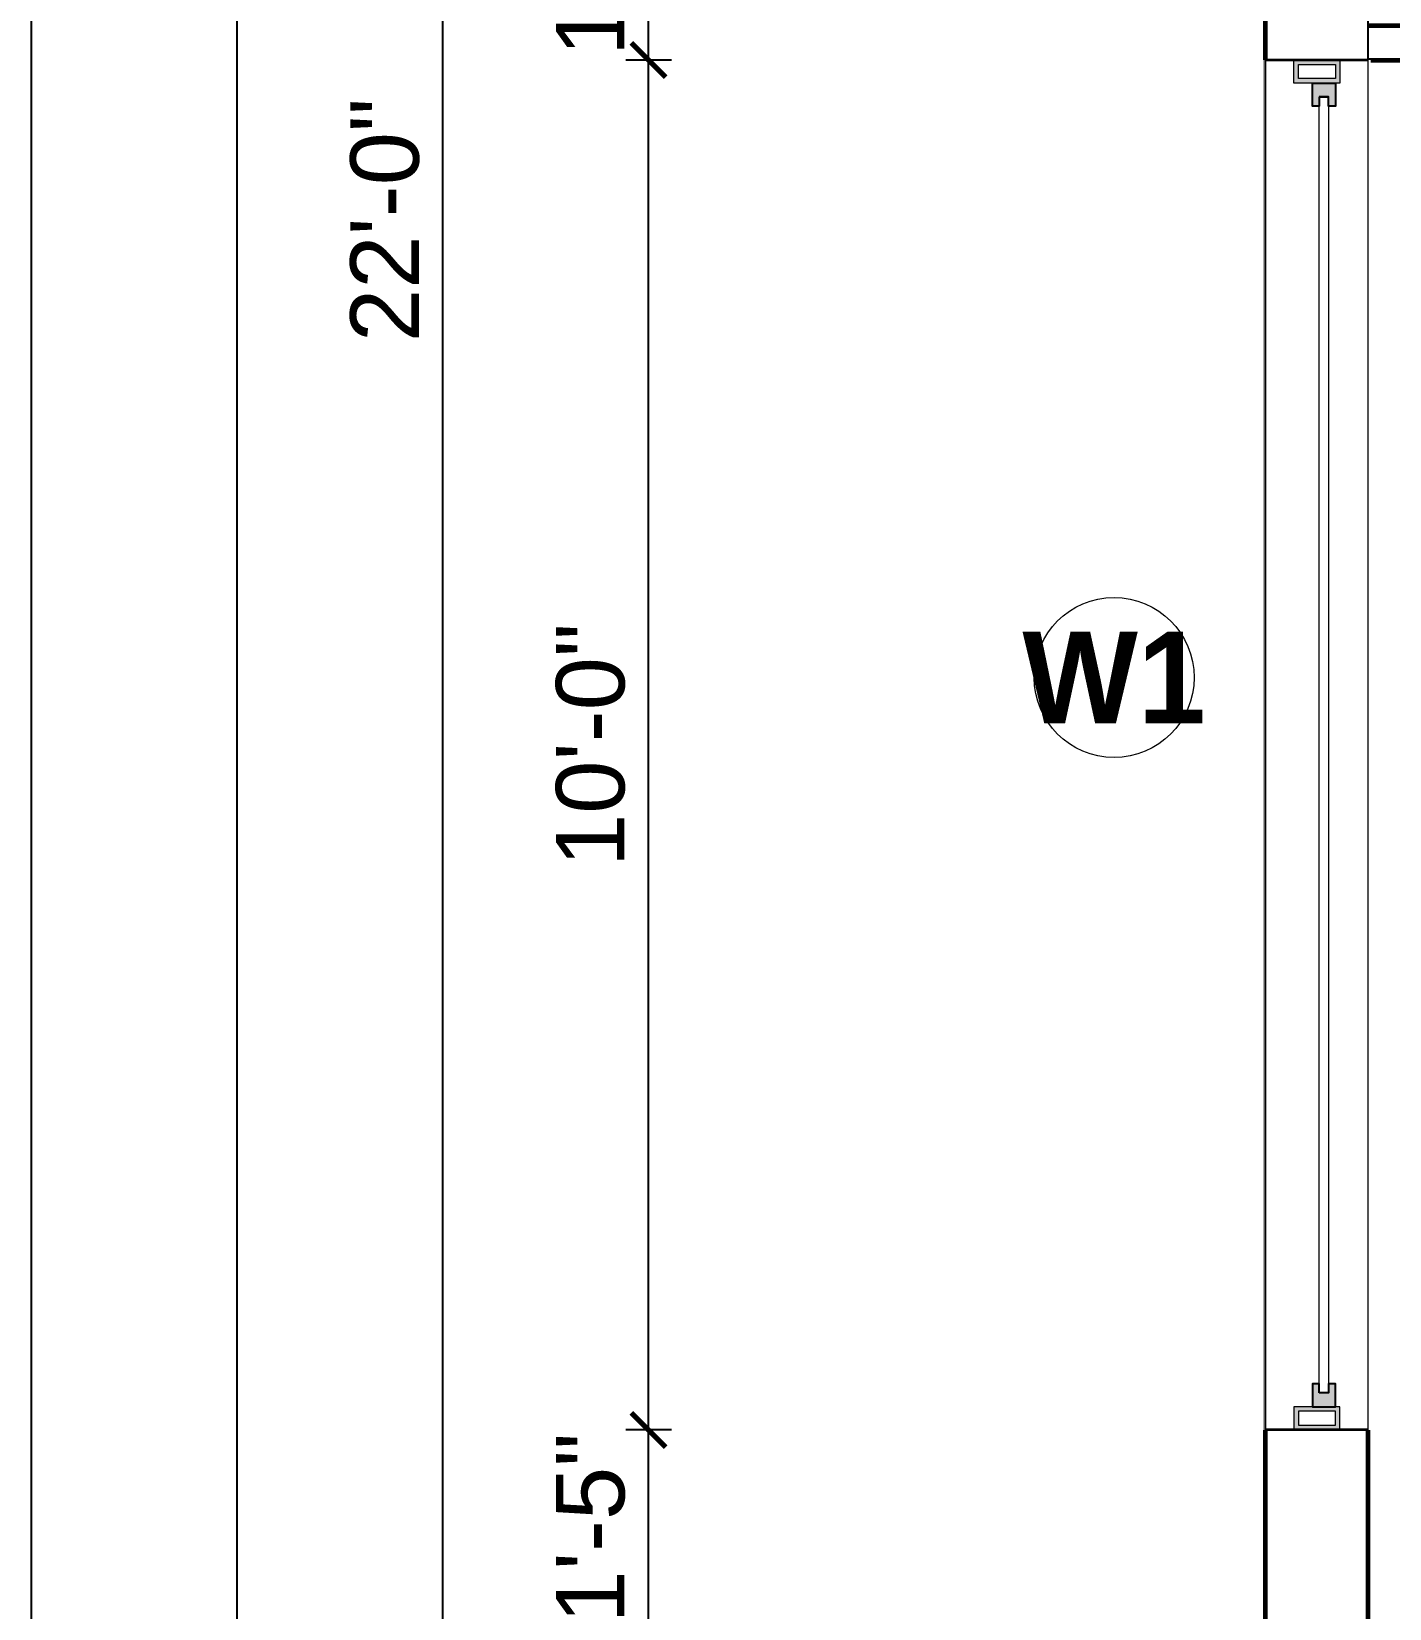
# Model space of a CAD drawing. Header units: feet. Extents: x 109753 to 150441, y 47761 to 75080.
# Drawn here: x 126392 to 126510.9, y 51139.5 to 51277.5 of the extents above; entities that cross this region are included whole.
import ezdxf

# ---------------------------------------------------------------- set-up
doc = ezdxf.new("R2010")
doc.units = ezdxf.units.FT
doc.header["$LTSCALE"] = 50
doc.header["$MEASUREMENT"] = 0
doc.header["$PDMODE"] = 3
doc.header["$PDSIZE"] = -10
doc.linetypes.add('ACAD_ISO04W100', pattern=[30, 24, -3, 0, -3])
for name, color, linetype, lineweight in [('DIMENSION', 5, 'Continuous', 15), ('TEXT', 181, 'Continuous', 13), ('WALL', 1, 'Continuous', 60), ('WINDOW', 197, 'Continuous', 25)]:
    doc.layers.add(name, color=color, linetype=linetype, lineweight=lineweight)
doc.styles.add('GL_Imperial', font='GOTHIC.TTF', dxfattribs={"height": 8})
doc.styles.add('TIMES', font='arial.ttf')
doc.dimstyles.new("1-8'", dxfattribs={"dimtxt": 6, "dimasz": 3, "dimexe": 2, "dimexo": 1, "dimgap": 2, "dimtad": 1, "dimdec": 0, "dimzin": 3, "dimdsep": 46, "dimlunit": 4, "dimtxsty": 'TIMES', "dimblk": 'ARCHTICK', "dimcen": 8, "dimdle": 2, "dimclrt": 7, "dimadec": 0, "dimazin": 0, "dimtfac": 1, "dimtdec": 0, "dimtix": 1, "dimtmove": 0, "dimatfit": 3, "dimfxl": 2, "dimfxlon": 1, "dimarcsym": 0})

# ---------------------------------------------------------------- blocks, each defined once
blk = doc.blocks.new('_ArchTick')
at = {"color": 0, "linetype": 'ByBlock', "const_width": 0.15}
blk.add_lwpolyline([(-0.5, -0.5), (0.5, 0.5)], dxfattribs=at)
blk = doc.blocks.new('*D938')
at = {"layer": 'Defpoints', "color": 0, "transparency": 16777216}
for p in [(126428.03, 51393.02), (126500.03, 51393.02), (126500.03, 51128.91)]:
    blk.add_point(p, dxfattribs=at)
at = {"layer": 'DIMENSION', "color": 0, "lineweight": -2, "transparency": 16777216}
for p, q in [((126428.03, 51126.91), (126428.03, 51395.02)), ((126430.03, 51393.02), (126426.03, 51393.02)), ((126430.03, 51128.91), (126426.03, 51128.91))]:
    blk.add_line(p, q, dxfattribs=at)
at = {"layer": 'DIMENSION', "color": 0, "lineweight": -2, "transparency": 16777216, "xscale": 3, "yscale": 3, "zscale": 3}
for p, rotation in [((126428.03, 51393.02), 90), ((126428.03, 51128.91), 270)]:
    blk.add_blockref('_ArchTick', p, dxfattribs=dict(at, rotation=rotation))
at = {"layer": 'DIMENSION', "color": 7, "transparency": 16777216, "insert": (126422.97, 51260.97), "char_height": 6, "attachment_point": 5, "rotation": 90, "style": 'TIMES'}
blk.add_mtext('22\'-0"', dxfattribs=at)
blk = doc.blocks.new('*D942')
at = {"layer": 'Defpoints', "color": 0, "transparency": 16777216}
for p in [(126410.03, 51402.02), (126500.03, 51402.02), (126500.03, 50471.55)]:
    blk.add_point(p, dxfattribs=at)
at = {"layer": 'DIMENSION', "color": 0, "lineweight": -2, "transparency": 16777216}
for p, q in [((126410.03, 50469.55), (126410.03, 51404.02)), ((126412.03, 51402.02), (126408.03, 51402.02)), ((126412.03, 50471.55), (126408.03, 50471.55))]:
    blk.add_line(p, q, dxfattribs=at)
at = {"layer": 'DIMENSION', "color": 0, "lineweight": -2, "transparency": 16777216, "xscale": 3, "yscale": 3, "zscale": 3}
for p, rotation in [((126410.03, 51402.02), 90), ((126410.03, 50471.55), 270)]:
    blk.add_blockref('_ArchTick', p, dxfattribs=dict(at, rotation=rotation))
at = {"layer": 'DIMENSION', "color": 7, "transparency": 16777216, "insert": (126404.97, 50936.79), "char_height": 6, "attachment_point": 5, "rotation": 90, "style": 'TIMES'}
blk.add_mtext('77\'-6"', dxfattribs=at)
blk = doc.blocks.new('WIN 4 FRAME')
at = {"true_color": 0x939598}
h = blk.add_hatch(color=252, dxfattribs=at)
h.dxf.hatch_style = 1
h.paths.add_polyline_path([(0, 4.05), (0, 0), (2.02, 0), (2.02, 2.02), (2.02, 2.02), (2.02, 4.05)])
h.paths.add_polyline_path([(1.62, 0.4), (0.4, 0.4), (0.4, 3.64), (1.62, 3.64)], flags=16)
at = {"lineweight": 18}
for points in [[(2.02, 0), (2.02, 4.05), (0, 4.05), (0, 0)], [(0.4, 3.64), (0.4, 0.4), (1.62, 0.4), (1.62, 3.64)]]:
    blk.add_lwpolyline(points, close=True, dxfattribs=at)
blk = doc.blocks.new('WIN IN FRAME 2')
at = {"true_color": 0x939598}
h = blk.add_hatch(color=252, dxfattribs=at)
h.dxf.hatch_style = 1
h.paths.add_polyline_path([(0, 2.02), (0, 0), (2.02, 0), (2.02, 0.61), (1.21, 0.61), (1.21, 1.42), (2.02, 1.42), (2.02, 2.02)])
blk.add_lwpolyline([(1.21, 1.42), (2.02, 1.42), (2.02, 2.02), (0, 2.02), (0, 0), (2.02, 0), (2.02, 0.61), (1.21, 0.61)], close=True)
blk = doc.blocks.new('*U93')
blk.add_wipeout([(0, -0.2), (119.88, -0.2), (119.88, 9.2), (0, 9.2)]).dxf.layer = 'WINDOW'
at = {"layer": 'WINDOW', "color": 35, "lineweight": 5}
for p, q in [((119.88, 9), (0, 9)), ((119.88, 0), (0, 0))]:
    blk.add_line(p, q, dxfattribs=at)
at = {"layer": 'WINDOW', "color": 10, "lineweight": 35}
for p, q in [((0, 0), (0, 9)), ((119.88, 0), (119.88, 9))]:
    blk.add_line(p, q, dxfattribs=at)
at = {"layer": 'WINDOW', "lineweight": 9}
blk.add_lwpolyline([(3.24, 3.49), (116.64, 3.49), (116.64, 4.3), (3.24, 4.3)], close=True, dxfattribs=at)
at = {"layer": 'WINDOW', "lineweight": 5}
for name, p in [('WIN 4 FRAME', (0, 2.48)), ('WIN IN FRAME 2', (2.02, 2.88))]:
    blk.add_blockref(name, p, dxfattribs=at)
at = {"layer": 'WINDOW', "lineweight": 5, "xscale": -1}
for name, p in [('WIN 4 FRAME', (119.88, 2.48)), ('WIN IN FRAME 2', (117.86, 2.88))]:
    blk.add_blockref(name, p, dxfattribs=at)
blk = doc.blocks.new('*D963')
at = {"layer": 'Defpoints', "color": 0, "transparency": 16777216}
for p in [(126446.03, 51155.08), (126499.83, 51155.08), (126500.03, 51137.91)]:
    blk.add_point(p, dxfattribs=at)
at = {"layer": 'DIMENSION', "color": 0, "lineweight": -2, "transparency": 16777216}
for p, q in [((126448.03, 51155.08), (126444.03, 51155.08)), ((126446.03, 51137.91), (126446.03, 51155.08)), ((126448.03, 51137.91), (126444.03, 51137.91))]:
    blk.add_line(p, q, dxfattribs=at)
at = {"layer": 'DIMENSION', "color": 7, "transparency": 16777216, "insert": (126440.97, 51146.49), "char_height": 6, "attachment_point": 5, "rotation": 90, "style": 'TIMES'}
blk.add_mtext('1\'-5"', dxfattribs=at)
blk = doc.blocks.new('*D964')
at = {"layer": 'Defpoints', "color": 0, "transparency": 16777216}
for p in [(126446.03, 51274.97), (126499.83, 51274.97), (126499.83, 51155.08)]:
    blk.add_point(p, dxfattribs=at)
at = {"layer": 'DIMENSION', "color": 0, "lineweight": -2, "transparency": 16777216}
for p, q in [((126446.03, 51153.08), (126446.03, 51276.97)), ((126448.03, 51274.97), (126444.03, 51274.97)), ((126448.03, 51155.08), (126444.03, 51155.08))]:
    blk.add_line(p, q, dxfattribs=at)
at = {"layer": 'DIMENSION', "color": 0, "lineweight": -2, "transparency": 16777216, "xscale": 3, "yscale": 3, "zscale": 3}
for p, rotation in [((126446.03, 51274.97), 90), ((126446.03, 51155.08), 270)]:
    blk.add_blockref('_ArchTick', p, dxfattribs=dict(at, rotation=rotation))
at = {"layer": 'DIMENSION', "color": 7, "transparency": 16777216, "insert": (126440.97, 51215.02), "char_height": 6, "attachment_point": 5, "rotation": 90, "style": 'TIMES'}
blk.add_mtext('10\'-0"', dxfattribs=at)
blk = doc.blocks.new('*D965')
at = {"layer": 'Defpoints', "color": 0, "transparency": 16777216}
for p in [(126446.03, 51297.02), (126500.03, 51297.02), (126499.83, 51274.97)]:
    blk.add_point(p, dxfattribs=at)
at = {"layer": 'DIMENSION', "color": 0, "lineweight": -2, "transparency": 16777216}
for p, q in [((126448.03, 51297.02), (126444.03, 51297.02)), ((126446.03, 51274.97), (126446.03, 51297.02)), ((126448.03, 51274.97), (126444.03, 51274.97))]:
    blk.add_line(p, q, dxfattribs=at)
at = {"layer": 'DIMENSION', "color": 7, "transparency": 16777216, "insert": (126440.97, 51285.99), "char_height": 6, "attachment_point": 5, "rotation": 90, "style": 'TIMES'}
blk.add_mtext('1\'-10"', dxfattribs=at)

msp = doc.modelspace()

# ---------------------------------------------------------------- linework, layer by layer
at = {"linetype": 'ACAD_ISO04W100', "ltscale": 3}
msp.add_line((126509.03, 50294.25), (126509.03, 51492.02), dxfattribs=at)
at = {"layer": 'Defpoints'}
for points in [[(126392.03, 51492.02), (127331.03, 51492.02), (127331.03, 50294.25), (126392.03, 50294.25)], [(126410.03, 51474.02), (127313.03, 51474.02), (127313.03, 50312.25), (126410.03, 50312.25)], [(126428.03, 51456.02), (127295.03, 51456.02), (127295.03, 50330.25), (126428.03, 50330.25)], [(126446.03, 51438.02), (127277.03, 51438.02), (127277.03, 50348.25), (126446.03, 50348.25)]]:
    msp.add_lwpolyline(points, close=True, dxfattribs=at)
at = {"layer": 'TEXT'}
msp.add_circle((126486.78, 51220.93), 7, dxfattribs=at)
at = {"layer": 'WALL'}
msp.add_line((126509.03, 51137.91), (126509.03, 51274.97), dxfattribs=at)
for points in [[(126856.99, 50471.55), (126500.03, 50471.55), (126500.03, 51402.02)], [(126509.03, 51274.97), (126617.03, 51274.97), (126617.03, 51277.97), (126509.03, 51277.97)]]:
    msp.add_lwpolyline(points, dxfattribs=at)

# ---------------------------------------------------------------- texts
at = {"layer": 'TEXT', "insert": (126486.78, 51220.93), "char_height": 8, "attachment_point": 5, "style": 'GL_Imperial'}
msp.add_mtext_dynamic_manual_height_columns('{\\fStylus BT|b1|i0|c0|p34;W1}', width=9.3058, gutter_width=35, heights=[0], dxfattribs=at)

# ---------------------------------------------------------------- dimensions: what is measured, and where the dimension line sits
at = {"layer": 'DIMENSION'}
for base, p1, p2, picture, middle in [((126410.03, 51402.02), (126500.03, 50471.55), (126500.03, 51402.02), '*D942', (126404.97, 50936.79)), ((126428.03, 51393.02), (126500.03, 51128.91), (126500.03, 51393.02), '*D938', (126422.97, 51260.97))]:
    dim = msp.add_linear_dim(base=base, p1=p1, p2=p2, angle=90, dimstyle="1-8'", dxfattribs=at)
    dim.commit()
    dim.dimension.update_dxf_attribs({"geometry": picture, "text_midpoint": middle})

# ---------------------------------------------------------------- next in the draw order: block references
at = {"layer": 'WINDOW', "xscale": -1, "rotation": 90}
msp.add_blockref('*U93', (126509.03, 51274.97), dxfattribs=at)

# ---------------------------------------------------------------- next in the draw order: linework, layer by layer
at = {"layer": 'Defpoints'}
msp.add_lwpolyline([(126500.03, 51402.02), (127241.03, 51402.02), (127241.03, 50471.55), (126500.03, 50471.55)], close=True, dxfattribs=at)

# ---------------------------------------------------------------- next in the draw order: dimensions: what is measured, and where the dimension line sits
at = {"layer": 'DIMENSION'}
for base, p1, p2, picture, middle in [((126446.03, 51297.02), (126499.83, 51274.97), (126500.03, 51297.02), '*D965', (126440.97, 51285.99)), ((126446.03, 51274.97), (126499.83, 51155.08), (126499.83, 51274.97), '*D964', (126440.97, 51215.02)), ((126446.03, 51155.08), (126500.03, 51137.91), (126499.83, 51155.08), '*D963', (126440.97, 51146.49))]:
    dim = msp.add_linear_dim(base=base, p1=p1, p2=p2, angle=90, dimstyle="1-8'", dxfattribs=at)
    dim.commit()
    dim.dimension.update_dxf_attribs({"geometry": picture, "text_midpoint": middle})

doc.saveas('drawing.dxf')
